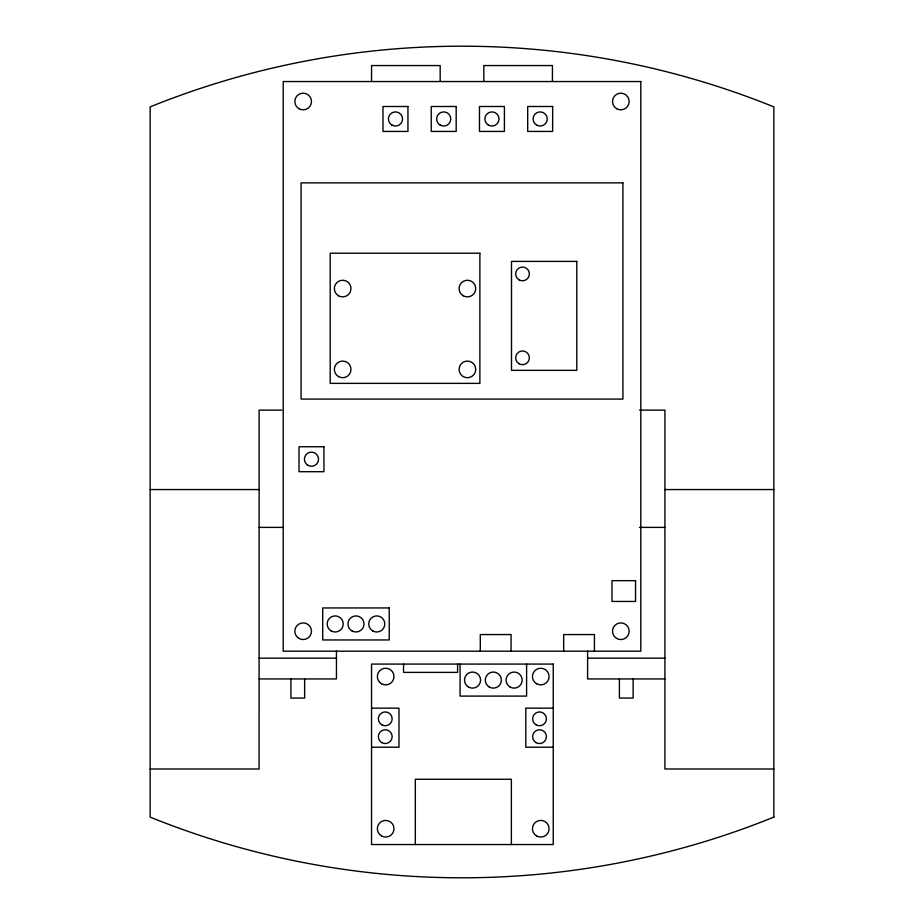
<?xml version="1.0" encoding="UTF-8"?>
<svg xmlns="http://www.w3.org/2000/svg" width="924" height="924" viewBox="0 0 924 924"><rect width="100%" height="100%" fill="white"/><g stroke="black" fill="none" stroke-linecap="round" stroke-linejoin="round"><path stroke-width="1.39" d="M281.866 410.129L259.113 410.129L259.09 768.999L150.15 768.999M639.489 410.129L664.934 410.129L664.91 768.999L773.85 768.999M150.15 489.558L259.09 489.558M664.91 489.558L773.85 489.558M259.113 527.385L283.46 527.385M639.489 527.385L664.934 527.385M259.113 658.154L336.452 658.154M587.595 658.154L664.934 658.154M259.113 678.944L336.452 678.944L336.452 650.97M664.934 678.944L587.595 678.944L587.595 650.97M371.54 708.154L398.983 708.154L398.983 747.216L371.54 747.216M553.245 708.154L525.802 708.154L525.802 747.216L553.245 747.216M633.125 678.944L633.125 698.07L619.403 698.07L619.403 678.944M594.432 651.189L594.432 634.557L563.663 634.557L563.663 651.189M552.437 81.324L552.437 65.558L483.829 65.558L483.829 81.324M526.599 664.079L526.599 696.095L460.071 696.095L460.071 664.079M511.376 844.536L511.376 779.255L415.326 779.255L415.326 844.536M511.064 651.189L511.064 634.557L480.295 634.557L480.295 651.189M457.611 664.079L457.611 672.395L403.557 672.395L403.557 664.079M440.171 81.324L440.171 65.558L371.563 65.558L371.563 81.324M304.643 678.944L304.643 698.07L290.921 698.07L290.921 678.944M640.794 81.543L283.206 81.543L283.206 651.189L640.794 651.189L640.794 81.543M407.946 106.491L382.998 106.491L382.998 131.439L407.946 131.439L407.946 106.491M456.179 106.491L431.231 106.491L431.231 131.439L456.179 131.439L456.179 106.491M504.412 106.491L479.464 106.491L479.464 131.439L504.412 131.439L504.412 106.491M552.644 106.491L527.696 106.491L527.696 131.439L552.644 131.439L552.644 106.491M622.915 182.871L301.085 182.871L301.085 399.087L622.915 399.087L622.915 182.871M479.879 253.222L330.191 253.222L330.191 383.368L479.879 383.368L479.879 253.222M576.784 261.411L511.503 261.411L511.503 370.351L576.784 370.351L576.784 261.411M323.954 446.742L299.006 446.742L299.006 471.69L323.954 471.69L323.954 446.742M635.55 580.665L611.977 580.665L611.977 601.455L635.55 601.455L635.55 580.665M389.235 607.946L322.707 607.946L322.707 639.962L389.235 639.962L389.235 607.946M553.245 664.079L371.54 664.079L371.54 844.536L553.245 844.536L553.245 664.079M773.85 817.116L773.85 106.884A831.6 831.6 0 0 0 150.15 106.884L150.15 817.116A831.6 831.6 0 0 0 773.85 817.116M489.304 687.052A8.05 8.05 0 0 0 501.374 680.087A8.05 8.05 0 0 0 489.304 673.122A8.05 8.05 0 0 0 489.304 687.052M468.514 687.052A8.05 8.05 0 0 0 480.584 680.087A8.05 8.05 0 0 0 468.514 673.122A8.05 8.05 0 0 0 468.514 687.052M510.094 687.052A8.05 8.05 0 0 0 522.164 680.087A8.05 8.05 0 0 0 510.094 673.122A8.05 8.05 0 0 0 510.094 687.052M381.808 742.63A6.895 6.895 0 0 0 392.157 736.659A6.895 6.895 0 0 0 381.808 730.688A6.895 6.895 0 0 0 381.808 742.63M381.808 724.809A6.895 6.895 0 0 0 392.157 718.837A6.895 6.895 0 0 0 381.808 712.866A6.895 6.895 0 0 0 381.808 724.809M536.07 742.63A6.895 6.895 0 0 0 546.419 736.659A6.895 6.895 0 0 0 536.07 730.688A6.895 6.895 0 0 0 536.07 742.63M536.07 724.809A6.895 6.895 0 0 0 546.419 718.837A6.895 6.895 0 0 0 536.07 712.866A6.895 6.895 0 0 0 536.07 724.809M536.613 835.943A8.316 8.316 0 0 0 549.087 828.736A8.316 8.316 0 0 0 536.613 821.528A8.316 8.316 0 0 0 536.613 835.943M381.52 835.943A8.316 8.316 0 0 0 393.994 828.736A8.316 8.316 0 0 0 381.52 821.528A8.316 8.316 0 0 0 381.52 835.943M381.52 683.76A8.316 8.316 0 0 0 393.994 676.553A8.316 8.316 0 0 0 381.52 669.346A8.316 8.316 0 0 0 381.52 683.76M536.613 683.76A8.316 8.316 0 0 0 549.087 676.553A8.316 8.316 0 0 0 536.613 669.346A8.316 8.316 0 0 0 536.613 683.76M536.636 125.087A7.069 7.069 0 0 0 547.239 118.965A7.069 7.069 0 0 0 536.636 112.844A7.069 7.069 0 0 0 536.636 125.087M488.403 125.087A7.069 7.069 0 0 0 499.006 118.965A7.069 7.069 0 0 0 488.403 112.844A7.069 7.069 0 0 0 488.403 125.087M440.171 125.087A7.069 7.069 0 0 0 450.773 118.965A7.069 7.069 0 0 0 440.171 112.844A7.069 7.069 0 0 0 440.171 125.087M391.938 125.087A7.069 7.069 0 0 0 402.541 118.965A7.069 7.069 0 0 0 391.938 112.844A7.069 7.069 0 0 0 391.938 125.087M307.946 465.338A7.069 7.069 0 0 0 318.549 459.216A7.069 7.069 0 0 0 307.946 453.095A7.069 7.069 0 0 0 307.946 465.338M351.952 630.919A8.05 8.05 0 0 0 364.021 623.954A8.05 8.05 0 0 0 351.952 616.989A8.05 8.05 0 0 0 351.952 630.919M372.742 630.919A8.05 8.05 0 0 0 384.811 623.954A8.05 8.05 0 0 0 372.742 616.989A8.05 8.05 0 0 0 372.742 630.919M331.162 630.919A8.05 8.05 0 0 0 343.231 623.954A8.05 8.05 0 0 0 331.162 616.989A8.05 8.05 0 0 0 331.162 630.919M616.678 638.438A8.316 8.316 0 0 0 629.152 631.231A8.316 8.316 0 0 0 616.678 624.023A8.316 8.316 0 0 0 616.678 638.438M299.006 638.438A8.316 8.316 0 0 0 311.48 631.231A8.316 8.316 0 0 0 299.006 624.023A8.316 8.316 0 0 0 299.006 638.438M616.678 108.709A8.316 8.316 0 0 0 629.152 101.501A8.316 8.316 0 0 0 616.678 94.294A8.316 8.316 0 0 0 616.678 108.709M299.006 108.709A8.316 8.316 0 0 0 311.48 101.501A8.316 8.316 0 0 0 299.006 94.294A8.316 8.316 0 0 0 299.006 108.709M519.092 279.868A6.861 6.861 0 0 0 529.383 273.92A6.861 6.861 0 0 0 519.092 267.983A6.861 6.861 0 0 0 519.092 279.868M519.092 363.767A6.861 6.861 0 0 0 529.383 357.831A6.861 6.861 0 0 0 519.092 351.894A6.861 6.861 0 0 0 519.092 363.767M463.247 295.772A8.316 8.316 0 0 0 475.721 288.565A8.316 8.316 0 0 0 463.247 281.37A8.316 8.316 0 0 0 463.247 295.772M338.507 295.772A8.316 8.316 0 0 0 350.981 288.565A8.316 8.316 0 0 0 338.507 281.37A8.316 8.316 0 0 0 338.507 295.772M338.507 376.599A8.316 8.316 0 0 0 350.981 369.404A8.316 8.316 0 0 0 338.507 362.196A8.316 8.316 0 0 0 338.507 376.599M463.247 376.599A8.316 8.316 0 0 0 475.721 369.404A8.316 8.316 0 0 0 463.247 362.196A8.316 8.316 0 0 0 463.247 376.599"/></g></svg>
